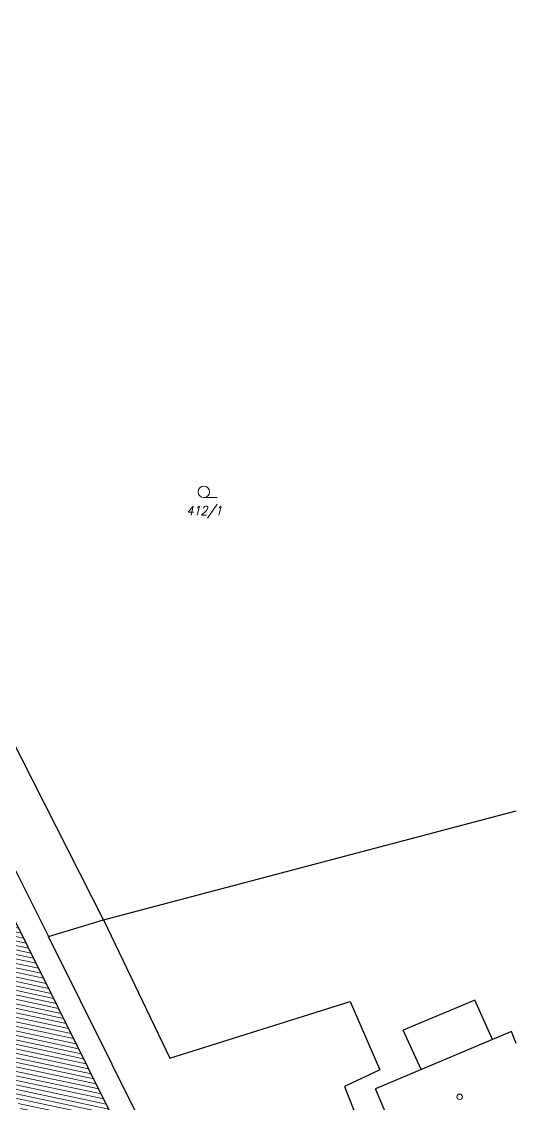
# Model space of a CAD drawing. Header units: metres. Extents: x -45 to 1930, y -347 to 488.
# Drawn here: x 320.1 to 352.2, y -40.9 to 29.5 of the extents above; entities that cross this region are included whole.
import ezdxf

# ---------------------------------------------------------------- set-up
doc = ezdxf.new("R2010")
doc.units = ezdxf.units.M
for name, color, linetype in [('01_PARCELNI CISLA', 7, 'Continuous'), ('01_PODKLAD_HRANICE_1', 70, 'Continuous'), ('01_PODKLAD_SLUCKY_4', 2, 'Continuous'), ('01_SLABE', 7, 'Continuous'), ('SRAFY-TERÉN', 252, 'Continuous')]:
    doc.layers.add(name, color=color, linetype=linetype)
doc.layers.add('FLOATINGWINDOWS', color=2, linetype='Continuous', plot=False)
doc.layers.add('ZNAÈKY BUDOV', color=7, linetype='Continuous', lineweight=0)
doc.layers.add('ZNAÈKY KULTUR', color=7, linetype='Continuous', lineweight=0)
doc.styles.add('ITALICT', font='ITALICT')

# ---------------------------------------------------------------- blocks, each defined once
blk = doc.blocks.new('4$02')
at = {"layer": 'ZNAÈKY BUDOV', "color": 7, "linetype": 'Continuous', "lineweight": 0}
blk.add_circle((-0.007, 0.001), 0.175, dxfattribs=at)
blk = doc.blocks.new('3$04')
at = {"layer": 'ZNAÈKY KULTUR', "color": 7, "linetype": 'Continuous', "lineweight": 0}
blk.add_line((0.01, 0), (1.76, 0), dxfattribs=at)
blk.add_circle((0.01, 0.75), 0.75, dxfattribs=at)

msp = doc.modelspace()

# ---------------------------------------------------------------- hatches: boundary and pattern name
at = {"layer": 'SRAFY-TERÉN', "linetype": 'Continuous', "lineweight": 0}
h = msp.add_hatch(dxfattribs=at)
h.set_pattern_fill('LINE', color=256, scale=0.09, style=0)
h.set_pattern_definition([(168.0391, (304.22432, -12.3569), (-0.05922, -0.2795462), [])])
h.paths.add_polyline_path([(303.312269, 29.458778), (298.843096, 28.696491), (303.61202, -1.069012), (301.334502, -3.57337), (288.45398, -0.893528), (273.133702, 1.072327), (242.917715, 3.550093), (240.14514, -0.738886), (249.59818, -0.90231), (275.466456, -5.035217), (288.409771, -7.72788), (300.143825, -10.169195), (304.504177, -11.076626), (305.329654, -11.324228), (306.018546, -11.66078), (306.720515, -12.159143), (307.312913, -12.754182), (307.801345, -13.446701), (308.160694, -14.197933), (313.494051, -27.997757), (322.92156, -46.932394), (336.426956, -72.788458), (341.517465, -69.656974), (327.363241, -44.410246), (318.165647, -25.937381), (309.702333, -4.038936), (306.107983, 14.889136)])

# ---------------------------------------------------------------- linework, layer by layer
at = {"layer": '01_PODKLAD_HRANICE_1'}
for p, q in [((325.416454, -28.86297), (352.201182, -21.786984)), ((319.583845, -25.445752), (321.836403, -29.944299)), ((321.836403, -29.944299), (325.416454, -28.86297)), ((325.416454, -28.86297), (329.717752, -37.848304)), ((331.952699, -50.262329), (321.836403, -29.944299)), ((329.717752, -37.848304), (341.410838, -34.166658)), ((341.410838, -34.166658), (343.342587, -38.620668)), ((343.342587, -38.620668), (341.050215, -39.701997)), ((341.050215, -39.701997), (343.636598, -46.233639))]:
    msp.add_line(p, q, dxfattribs=at)
at = {"layer": '01_PODKLAD_SLUCKY_4'}
for p, q in [((325.416454, -28.86297), (310.425996, 0.611602)), ((349.498954, -34.087387), (344.865781, -36.040884)), ((350.653145, -36.648532), (349.498954, -34.087387)), ((351.877805, -36.132176), (343.063401, -39.848616)), ((346.019972, -38.602029), (344.865781, -36.040884)), ((352.201182, -36.89914), (351.877805, -36.132176)), ((345.516741, -45.667284), (343.063401, -39.848616))]:
    msp.add_line(p, q, dxfattribs=at)
at = {"layer": '01_SLABE'}
msp.add_line((327.363241, -44.410246), (318.165647, -25.937381), dxfattribs=at)
at = {"layer": 'FLOATINGWINDOWS', "linetype": 'Continuous', "lineweight": 0, "flags": 128}
msp.add_lwpolyline([(327.363241, -44.410246), (318.165647, -25.937381), (309.702333, -4.038936), (306.107983, 14.889136), (303.312269, 29.458778), (298.843096, 28.696491), (303.61202, -1.069012), (301.334502, -3.57337), (288.45398, -0.893528), (273.133702, 1.072327), (242.917715, 3.550093)], dxfattribs=at)

# ---------------------------------------------------------------- block references
at = {"layer": 'ZNAÈKY BUDOV', "color": 7, "linetype": 'Continuous', "lineweight": 0, "xscale": 1.000046730041504, "yscale": 1.000046730041504}
msp.add_blockref('4$02', (348.529813, -40.365439), dxfattribs=at)
at = {"layer": 'ZNAÈKY KULTUR', "color": 7, "linetype": 'Continuous', "lineweight": 0, "xscale": 0.500023365020752, "yscale": 0.500023365020752, "zscale": 0.5}
msp.add_blockref('3$04', (331.912313, -1.453017), dxfattribs=at)

# ---------------------------------------------------------------- texts
at = {"layer": '01_PARCELNI CISLA', "linetype": 'Continuous', "lineweight": 0, "style": 'ITALICT', "width": 0.882354}
msp.add_text('412/1', height=0.600028, dxfattribs=at).set_placement((330.792546, -2.596306))

doc.saveas('drawing.dxf')
